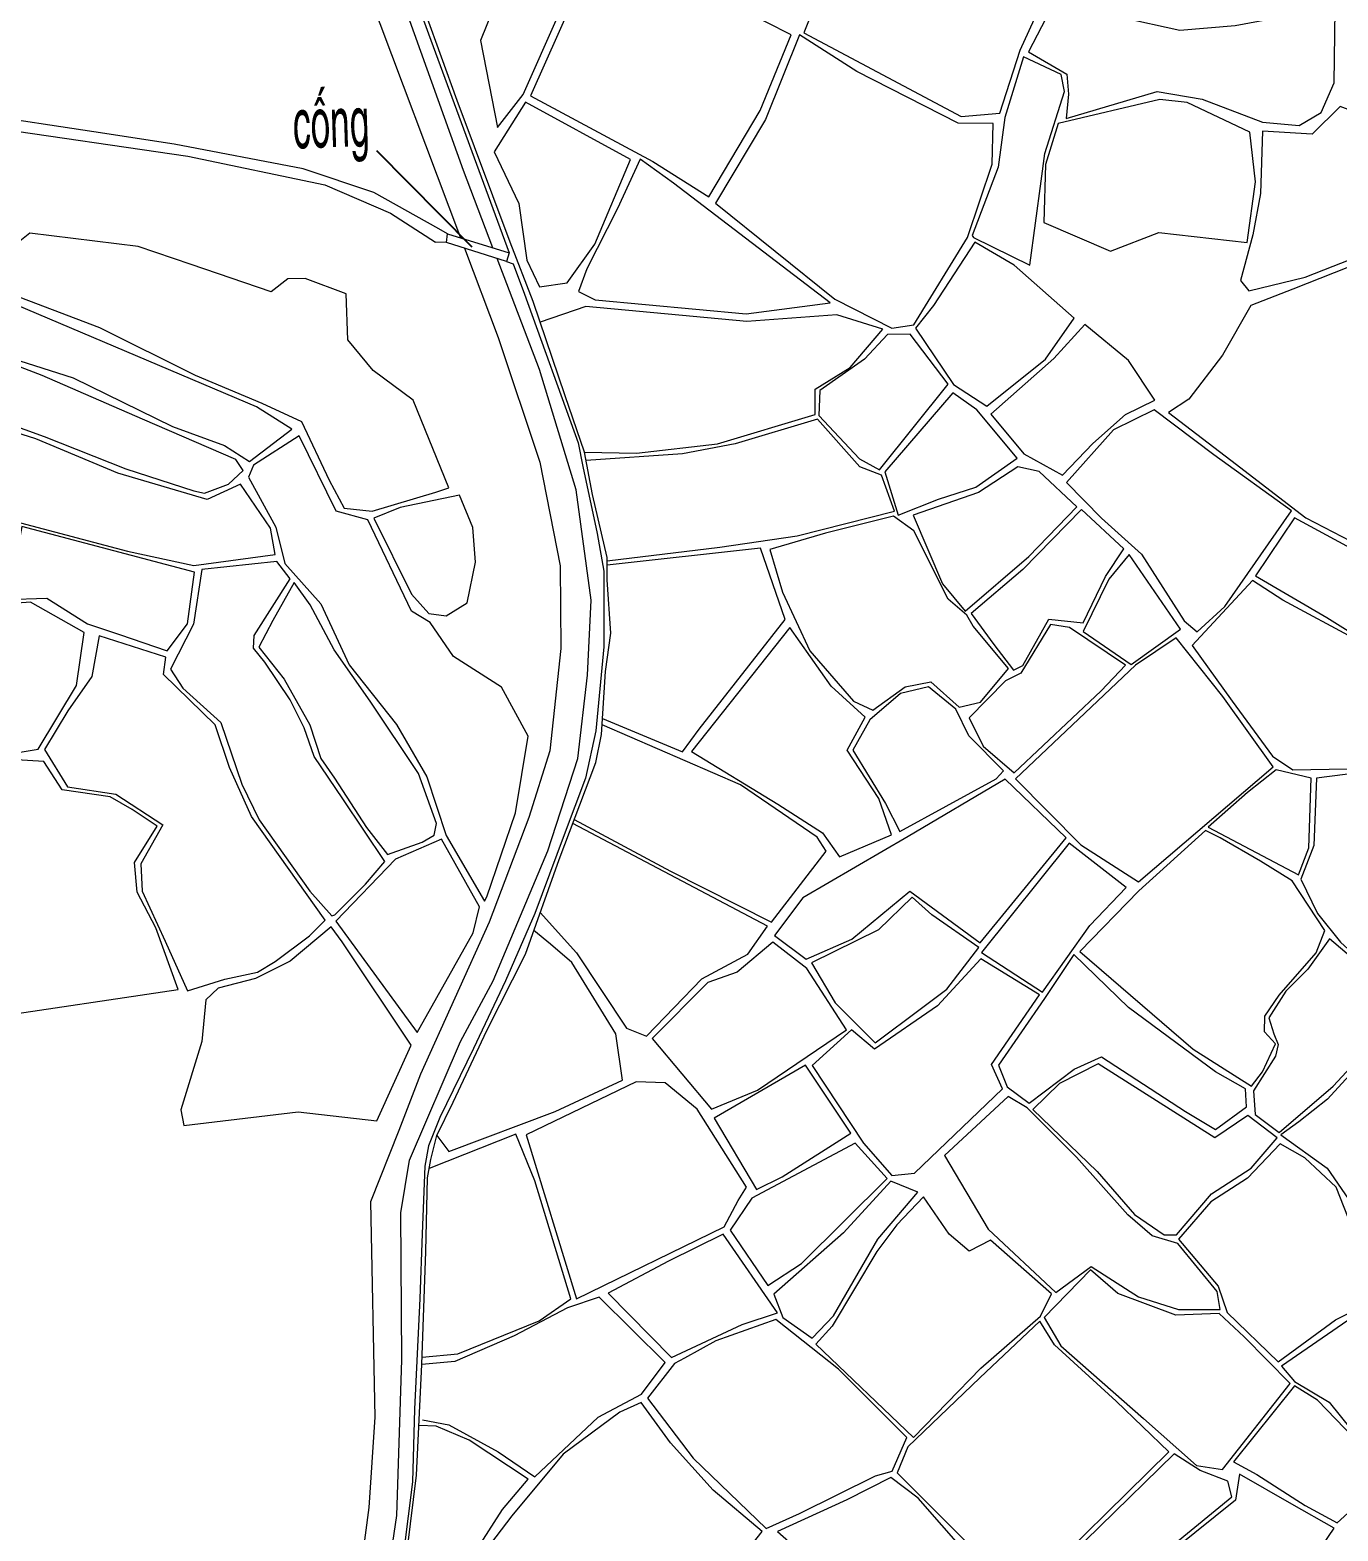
# Model space of a CAD drawing. Header units: metres. Extents: x 0 to 551036, y 0 to 1845929.
# Drawn here: x 547651 to 547804, y 1841757.9 to 1841933.4 of the extents above; entities that cross this region are included whole.
import ezdxf

# ---------------------------------------------------------------- set-up
doc = ezdxf.new("R2010")
doc.units = ezdxf.units.M
doc.header["$MEASUREMENT"] = 0
for name, color, linetype, lineweight in [('BD HH1 KEM TMB$0$ao_ho_song_suoi', 7, 'Continuous', 0), ('BD HH1 KEM TMB$0$caucong', 7, 'Continuous', 0), ('BD HH1 KEM TMB$0$Duong BT', 7, 'Continuous', 0), ('BD HH1 KEM TMB$0$duongdapcao', 7, 'Continuous', 0), ('BD HH1 KEM TMB$0$ghichuthuyetminh', 7, 'Continuous', 0), ('Level 15', 7, 'Continuous', 0)]:
    doc.layers.add(name, color=color, linetype=linetype, lineweight=lineweight)
doc.styles.add('BD HH1 KEM TMB$0$ghichuduongdien', font='', dxfattribs={"height": 6})
doc.styles.add('BD HH1 KEM TMB$0$Standard', font='txt.shx')
doc.styles.get("Standard").update_dxf_attribs({"font": '', "height": 4})
doc.styles.get('BD HH1 KEM TMB$0$ghichuduongdien').set_extended_font_data('.VnArial Narrow')
doc.styles.get('Standard').set_extended_font_data('.VnArial')
doc.dimstyles.get("Standard").update_dxf_attribs({"dimtxt": 0.18, "dimasz": 0.18, "dimexe": 0.18, "dimexo": 0.0625, "dimgap": 0.09, "dimtad": 0, "dimtih": 1, "dimtoh": 1, "dimdec": 4, "dimzin": 0, "dimdsep": 46, "dimtxsty": 'Standard', "dimcen": 0.09, "dimadec": 0, "dimazin": 0, "dimtfac": 1, "dimtdec": 4, "dimtofl": 0, "dimtmove": 0, "dimatfit": 3, "dimfxl": 1, "dimtolj": 1, "dimtzin": 0, "dimarcsym": 0})

msp = doc.modelspace()

# ---------------------------------------------------------------- linework, layer by layer
at = {"layer": 'BD HH1 KEM TMB$0$ao_ho_song_suoi', "flags": 128}
for points in [[(547698.79077, 1841910.16589), (547691.19378, 1841914.43529), (547682.91377, 1841917.18835), (547667.85159, 1841920.06509), (547658.44522, 1841921.51152), (547645.03664, 1841923.54943)], [(547645.87543, 1841922.08149), (547669.44528, 1841918.68856), (547685.46607, 1841915.31713), (547693.14695, 1841912.01561), (547698.42206, 1841908.63538)]]:
    msp.add_lwpolyline(points, dxfattribs=at)
at = {"layer": 'BD HH1 KEM TMB$0$caucong', "flags": 128}
for points in [[(547689.55216, 1841954.98918), (547697.58052, 1841932.97544), (547707.032, 1841907.38329)], [(547694.10556, 1841747.72451), (547696.20252, 1841764.45258), (547696.82562, 1841777.40595), (547697.29294, 1841790.6228), (547697.4607, 1841799.21536), (547697.88009, 1841801.3877), (547698.55112, 1841804.16765), (547700.46834, 1841808.06065), (547704.41063, 1841816.45426), (547708.95205, 1841825.39095), (547712.85839, 1841836.45159), (547717.18413, 1841847.78647), (547717.83119, 1841851.05573), (547718.29851, 1841858.42232), (547718.90963, 1841862.89604), (547718.49023, 1841869.14958), (547718.49023, 1841871.73595), (547716.77672, 1841879.10792), (547715.85405, 1841884.07633), (547713.57735, 1841890.66325), (547709.82678, 1841901.68087), (547707.14267, 1841908.61192), (547700.95963, 1841925.19481), (547695.43563, 1841940.41731)], [(547699.83326, 1841909.6013), (547707.032, 1841907.38329), (547706.72054, 1841906.37203), (547699.68947, 1841908.59579), (547699.83326, 1841909.6013), (547698.79077, 1841910.16589)], [(547699.68947, 1841908.59579), (547698.42206, 1841908.63538)], [(547707.51026, 1841906.08831), (547708.82024, 1841902.5412), (547715.08716, 1841885.1625), (547715.63836, 1841882.39331), (547717.30395, 1841874.54278), (547718.10679, 1841870.14434), (547718.10679, 1841861.30443), (547717.16016, 1841851.46976), (547715.97388, 1841845.96364), (547713.44554, 1841839.32295), (547710.04247, 1841830.13891), (547706.60345, 1841822.26688), (547702.86487, 1841814.35182), (547698.93456, 1841806.27546), (547697.59251, 1841802.96856), (547697.17311, 1841800.58652), (547696.8376, 1841792.67146), (547696.58597, 1841785.12743), (547695.9389, 1841772.16331), (547695.72322, 1841763.70517), (547694.71667, 1841755.65031)], [(547706.72054, 1841906.37203), (547707.51026, 1841906.08831)]]:
    msp.add_lwpolyline(points, dxfattribs=at)
at = {"layer": 'BD HH1 KEM TMB$0$Duong BT', "flags": 128}
for points in [[(547705.13508, 1841907.96775), (547701.66661, 1841917.00553), (547693.7341, 1841939.19134), (547680.43337, 1841974.84671), (547667.55203, 1842011.1312), (547655.53344, 1842043.35063), (547651.6271, 1842056.40616), (547653.29268, 1842063.24042), (547664.64025, 1842067.41303), (547681.26017, 1842072.93528), (547699.10232, 1842076.57018)], [(547406.94033, 1841989.14257), (547410.63222, 1841989.43471), (547430.21186, 1841994.1504), (547457.87978, 1842003.7915), (547513.36503, 1842025.32075), (547534.89221, 1842034.57524), (547562.9915, 1842044.64112), (547614.65073, 1842055.78005), (547641.94512, 1842061.12723), (547647.43317, 1842056.34163), (547656.528, 1842033.08579), (547673.14792, 1841986.38591), (547690.53473, 1841937.84707), (547701.35274, 1841909.13313)], [(547701.80758, 1841907.92588), (547705.75269, 1841897.45449), (547710.60566, 1841882.888), (547713.00218, 1841870.75732), (547713.07408, 1841861.11623), (547711.80392, 1841849.15224), (547709.3355, 1841841.37162), (547704.68623, 1841829.12802), (547696.64338, 1841811.35673), (547694.12, 1841804.75), (547690.81033, 1841796.43541), (547691.30162, 1841771.23845), (547690.59465, 1841760.70476), (547686.72425, 1841731.29217), (547682.07499, 1841706.82111), (547680.9651, 1841701.24508)], [(547683.74423, 1841700.59084), (547689.73189, 1841731.62017), (547693.88987, 1841759.75302), (547694.45306, 1841777.9329), (547694.36918, 1841795.12341), (547695.36374, 1841801.28553), (547701.34307, 1841815.16376), (547705.14157, 1841822.27763), (547711.5403, 1841837.47324), (547715.07518, 1841848.24352), (547716.20155, 1841857.99753), (547716.62094, 1841866.75678), (547714.87148, 1841879.65638), (547710.59367, 1841893.74431), (547705.61305, 1841906.72231)]]:
    msp.add_lwpolyline(points, dxfattribs=at)
at = {"layer": 'BD HH1 KEM TMB$0$duongdapcao', "flags": 128}
for points in [[(547750.65164, 1841956.14525), (547741.50889, 1841933.07223), (547759.90224, 1841923.32359), (547764.44366, 1841923.68386), (547766.80424, 1841931.07196), (547773.53849, 1841945.84815), (547762.26282, 1841951.68228), (547750.65164, 1841956.14525)], [(547709.79084, 1841947.15478), (547706.48363, 1841939.16445), (547703.65572, 1841932.19576), (547705.64484, 1841922.01696), (547708.67645, 1841925.87233), (547716.86059, 1841944.36946), (547709.79084, 1841947.15478)], [(547717.66343, 1841944.05759), (547709.5392, 1841925.74328), (547723.84647, 1841918.03255), (547730.389, 1841913.92447), (547736.3923, 1841924.02799), (547739.99907, 1841932.8679), (547719.55669, 1841943.24565), (547717.66343, 1841944.05759)], [(547771.801, 1841938.6375), (547767.7988, 1841930.86763), (547772.26833, 1841928.27588), (547772.44806, 1841925.93685), (547772.17246, 1841923.06549), (547782.82503, 1841926.21646), (547788.09739, 1841925.34537), (547795.15517, 1841922.62995), (547799.43297, 1841922.25356), (547802.02122, 1841923.78602), (547803.555, 1841927.24886), (547803.63888, 1841935.7984), (547797.43187, 1841934.92194), (547791.96779, 1841933.9218), (547785.49716, 1841933.36259), (547778.72697, 1841934.83053), (547773.10711, 1841937.94923), (547771.801, 1841938.6375)], [(547731.15588, 1841913.16092), (547745.13963, 1841901.93359), (547751.80197, 1841898.5783), (547754.35428, 1841898.94394), (547760.65715, 1841909.16038), (547763.521, 1841917.72068), (547763.65281, 1841922.48477), (547759.56673, 1841922.52779), (547747.69193, 1841928.55549), (547740.98165, 1841932.87328), (547737.0154, 1841922.94182), (547731.15588, 1841913.16092)], [(547761.34016, 1841909.16038), (547767.91863, 1841905.92338), (547769.27266, 1841915.73654), (547769.69206, 1841918.97354), (547771.98074, 1841926.22721), (547771.62126, 1841928.22211), (547767.21165, 1841930.28153), (547764.99486, 1841923.17303), (547764.21599, 1841917.37655), (547761.19636, 1841909.40773), (547761.34016, 1841909.16038)], [(547793.65734, 1841921.4685), (547786.35991, 1841924.93134), (547783.14856, 1841925.29698), (547771.26178, 1841922.5009), (547769.75197, 1841917.6938), (547769.58421, 1841910.93482), (547777.36095, 1841907.55264), (547783.04072, 1841909.73035), (547793.35777, 1841908.58503), (547794.32837, 1841915.68277), (547793.65734, 1841921.4685)], [(547708.94007, 1841924.97435), (547705.27338, 1841919.16712), (547708.14921, 1841913.15555), (547709.08386, 1841906.50948), (547710.56971, 1841903.39616), (547713.82899, 1841903.86396), (547717.04033, 1841908.36995), (547721.22228, 1841918.26914), (547708.94007, 1841924.97435)], [(547804.23801, 1841924.49042), (547800.97873, 1841921.22653), (547795.14319, 1841921.57604), (547794.93948, 1841914.31162), (547794.00484, 1841909.46687), (547792.56692, 1841904.12744), (547793.56148, 1841902.94448), (547800.13995, 1841904.52534), (547807.60513, 1841907.43972), (547811.76311, 1841910.95095), (547808.34806, 1841919.34994), (547805.97549, 1841923.79678), (547804.23801, 1841924.49042)], [(547722.33666, 1841918.30678), (547719.6885, 1841912.54794), (547716.10569, 1841905.48246), (547715.12311, 1841902.83694), (547717.07628, 1841901.85832), (547734.75068, 1841900.23444), (547744.56446, 1841901.53569), (547726.243, 1841915.52146), (547722.33666, 1841918.30678)], [(547682.72205, 1841887.65209), (547685.95736, 1841880.80248), (547687.70683, 1841877.53781), (547690.99007, 1841877.17217), (547698.43129, 1841879.39828), (547699.97705, 1841879.88759), (547695.80709, 1841890.16318), (547691.1099, 1841893.60451), (547688.15019, 1841897.2179), (547687.94648, 1841902.56271), (547683.16541, 1841904.38016), (547681.14034, 1841904.34252), (547679.19915, 1841902.80468), (547669.84071, 1841905.99866), (547663.60974, 1841908.10648), (547650.95607, 1841909.68196), (547645.65974, 1841905.47709), (547648.04429, 1841902.8477), (547659.10426, 1841898.63745), (547670.28407, 1841893.07218), (547678.09675, 1841889.79754), (547682.72205, 1841887.65209)], [(547806.5267, 1841873.12861), (547813.88404, 1841883.75371), (547808.51581, 1841889.65236), (547816.69996, 1841892.42155), (547819.68363, 1841894.55625), (547816.48427, 1841902.06264), (547815.7054, 1841907.75159), (547814.38731, 1841909.56366), (547812.14655, 1841910.41324), (547808.37202, 1841906.93427), (547798.70203, 1841903.13268), (547793.80113, 1841901.21307), (547790.45797, 1841895.4112), (547786.53965, 1841890.25997), (547784.1551, 1841888.70062), (547791.45253, 1841883.11921), (547800.23581, 1841876.38712), (547806.5267, 1841873.12861)], [(547762.92187, 1841889.44803), (547769.75197, 1841894.9434), (547773.10711, 1841899.74513), (547766.10925, 1841905.92338), (547761.50791, 1841908.63343), (547756.65494, 1841901.20231), (547754.55798, 1841898.5783), (547759.00354, 1841891.99139), (547762.92187, 1841889.44803)], [(547676.67082, 1841882.96328), (547681.61965, 1841886.74874), (547677.47365, 1841889.35662), (547646.80179, 1841902.32513), (547644.61725, 1841904.66515), (547641.8253, 1841907.46123), (547640.21962, 1841906.78909), (547635.4026, 1841902.04114), (547639.89609, 1841899.12139), (547648.81118, 1841895.04019), (547656.03671, 1841892.74955), (547667.64789, 1841887.05523), (547673.7111, 1841884.86139), (547676.67082, 1841882.96328)], [(547671.37449, 1841879.27461), (547674.17843, 1841880.31238), (547675.92789, 1841881.94164), (547675.05316, 1841883.19987), (547664.12499, 1841887.9317), (547652.382, 1841893.02378), (547642.52029, 1841896.82), (547634.3002, 1841901.56258), (547629.93852, 1841897.44912), (547628.24896, 1841894.69068), (547652.63931, 1841885.88445), (547662.1838, 1841882.13521), (547670.15226, 1841879.53271), (547671.37449, 1841879.27461)], [(547774.3533, 1841898.9762), (547770.75851, 1841895.01868), (547763.36522, 1841888.5178), (547767.2476, 1841883.87201), (547771.76505, 1841881.36629), (547775.3239, 1841885.08185), (547779.1224, 1841888.47478), (547782.56141, 1841890.13092), (547779.49386, 1841894.77671), (547774.3533, 1841898.9762)], [(547751.27474, 1841897.804), (547748.61459, 1841894.9434), (547743.35421, 1841891.29237), (547743.27033, 1841888.36186), (547748.02744, 1841883.2859), (547750.34009, 1841881.99003), (547758.38044, 1841892.00752), (547753.94687, 1841897.87928), (547751.27474, 1841897.804)], [(547758.94363, 1841890.99663), (547750.97517, 1841881.76957), (547752.53292, 1841876.69361), (547757.25408, 1841878.56483), (547761.61576, 1841879.96825), (547766.44476, 1841883.35581), (547761.7236, 1841889.01249), (547758.94363, 1841890.99663)], [(547787.49826, 1841863.06273), (547790.73357, 1841866.00937), (547798.55824, 1841877.20443), (547789.45143, 1841883.74296), (547782.47754, 1841889.00173), (547777.72043, 1841886.65733), (547772.20841, 1841880.50596), (547776.33044, 1841876.34948), (547780.99169, 1841872.1231), (547786.00043, 1841864.34247), (547787.49826, 1841863.06273)], [(547675.5804, 1841880.33927), (547671.68604, 1841878.5487), (547661.26114, 1841881.62439), (547651.66304, 1841885.63569), (547645.34819, 1841887.61445), (547646.76214, 1841881.46845), (547648.11618, 1841877.01086), (547649.86565, 1841875.81715), (547662.36354, 1841872.49412), (547670.14028, 1841870.82723), (547679.64251, 1841872.10159), (547679.09131, 1841875.17728), (547675.5804, 1841880.33927)], [(547704.4346, 1841832.0639), (547707.76577, 1841841.90932), (547709.23963, 1841850.87291), (547706.12415, 1841856.59411), (547700.51627, 1841860.18062), (547697.78423, 1841864.13815), (547695.59141, 1841865.48241), (547690.4868, 1841876.14515), (547686.78417, 1841877.15066), (547682.44645, 1841885.9852), (547677.10219, 1841882.53849), (547676.51504, 1841881.15121), (547679.71441, 1841875.30095), (547680.76888, 1841871.05306), (547684.99114, 1841866.33737), (547688.30596, 1841859.20737), (547693.85392, 1841852.22255), (547697.3888, 1841846.10344), (547699.6655, 1841839.2423), (547704.13503, 1841831.58534), (547704.4346, 1841832.0639)], [(547760.35758, 1841865.48779), (547767.81078, 1841871.88113), (547773.43064, 1841877.69375), (547769.04499, 1841881.79645), (547766.54062, 1841882.35567), (547761.91532, 1841879.36602), (547754.30635, 1841876.69899), (547757.73338, 1841868.65489), (547760.35758, 1841865.48779)], [(547751.98171, 1841876.56994), (547744.04921, 1841874.60731), (547737.53065, 1841872.67694), (547738.99253, 1841867.69777), (547742.20388, 1841860.83125), (547747.32047, 1841854.97024), (547749.56122, 1841853.91633), (547753.35972, 1841856.64788), (547756.35538, 1841857.21785), (547759.66259, 1841854.26584), (547762.16696, 1841854.84119), (547765.42624, 1841858.76107), (547761.29223, 1841863.73487), (547760.56129, 1841865.01999), (547758.36846, 1841866.87508), (547754.35428, 1841874.87078), (547751.98171, 1841876.56994)], [(547766.01339, 1841858.59438), (547767.11579, 1841859.11596), (547770.17136, 1841864.55218), (547774.17357, 1841864.12739), (547776.78578, 1841869.5206), (547778.94266, 1841872.7791), (547773.99383, 1841877.36575), (547767.11579, 1841870.33253), (547761.07654, 1841865.20818), (547763.71272, 1841861.57866), (547766.01339, 1841858.59438)], [(547798.90574, 1841876.39787), (547794.35233, 1841869.61738), (547802.68027, 1841864.71887), (547809.12693, 1841860.70757), (547814.8786, 1841856.26073), (547820.19889, 1841853.59908), (547823.93747, 1841857.22323), (547821.66077, 1841860.9603), (547808.77943, 1841871.06382), (547798.90574, 1841876.39787)], [(547670.21217, 1841870.03142), (547650.03341, 1841875.3601), (547649.45824, 1841872.43497), (547646.77413, 1841871.63379), (547645.12052, 1841867.68164), (547648.12817, 1841866.85357), (547652.94519, 1841866.99337), (547657.69031, 1841864.0091), (547661.4289, 1841862.74011), (547667.01281, 1841860.83125), (547669.38537, 1841863.98221), (547670.21217, 1841870.03142)], [(547686.64037, 1841829.99373), (547690.23517, 1841833.56411), (547692.46394, 1841836.22576), (547687.55105, 1841843.54933), (547684.21988, 1841848.49086), (547683.05756, 1841851.85153), (547681.42792, 1841855.09929), (547678.44425, 1841859.50849), (547677.10219, 1841861.13236), (547677.21004, 1841862.63794), (547681.39198, 1841869.2625), (547679.8582, 1841871.26815), (547671.06294, 1841870.33791), (547670.11631, 1841863.93919), (547667.40824, 1841858.71268), (547668.85813, 1841856.49195), (547673.30369, 1841852.45377), (547675.73617, 1841845.27), (547677.79718, 1841841.06512), (547683.69264, 1841832.74679), (547686.26891, 1841829.86468), (547686.64037, 1841829.99373)], [(547779.80541, 1841859.25039), (547785.55707, 1841863.38536), (547779.55377, 1841872.10697), (547777.19319, 1841869.20873), (547774.16158, 1841863.1165), (547779.80541, 1841859.25039)], [(547657.29489, 1841862.9767), (547651.02797, 1841866.52557), (547646.83404, 1841866.2352), (547644.13795, 1841867.42354), (547642.62813, 1841868.66564), (547635.37864, 1841869.97765), (547630.32196, 1841867.32675), (547631.77186, 1841859.858), (547632.86228, 1841850.18464), (547635.03114, 1841842.689), (547636.91241, 1841843.04389), (547646.94188, 1841848.51775), (547651.92666, 1841849.33506), (547656.43214, 1841856.77693), (547657.29489, 1841862.9767)], [(547793.96889, 1841869.06355), (547786.91111, 1841861.46574), (547791.62029, 1841854.9541), (547796.31749, 1841848.51237), (547798.71401, 1841846.93151), (547805.0768, 1841847.04981), (547813.80016, 1841848.32417), (547816.72392, 1841849.24903), (547819.24028, 1841853.06137), (547811.5594, 1841857.37916), (547806.23911, 1841862.0841), (547797.51575, 1841866.7514), (547793.96889, 1841869.06355)], [(547692.81143, 1841837.02694), (547696.84958, 1841838.48951), (547698.26354, 1841839.27456), (547698.53914, 1841840.64571), (547696.43019, 1841846.50672), (547690.78637, 1841854.97024), (547686.56848, 1841860.95492), (547683.74057, 1841866.2137), (547681.8593, 1841868.81082), (547679.37889, 1841864.38549), (547677.76124, 1841861.28292), (547680.70897, 1841857.52435), (547683.70463, 1841852.20642), (547684.99114, 1841848.2704), (547686.60443, 1841845.95288), (547690.35499, 1841840.19404), (547692.81143, 1841837.02694)], [(547766.09727, 1841846.57662), (547776.29449, 1841856.1747), (547779.1224, 1841859.18048), (547772.56789, 1841863.55742), (547770.33912, 1841863.92844), (547766.9001, 1841858.23412), (547765.09072, 1841857.3469), (547760.8249, 1841852.99685), (547762.46652, 1841849.6792), (547766.09727, 1841846.57662)], [(547745.66686, 1841836.76347), (547751.75404, 1841839.3122), (547750.2682, 1841843.57084), (547746.57754, 1841849.21677), (547748.66252, 1841853.07751), (547744.68429, 1841856.71778), (547739.87925, 1841863.57355), (547728.35195, 1841849.07696), (547738.44133, 1841842.90946), (547743.68973, 1841839.55954), (547745.66686, 1841836.76347)], [(547780.30868, 1841859.16435), (547766.25304, 1841845.8561), (547773.92193, 1841838.1615), (547780.64419, 1841833.82221), (547796.40136, 1841847.25951), (547790.52987, 1841855.51332), (547785.04182, 1841862.3422), (547780.30868, 1841859.16435)], [(547752.72464, 1841839.71548), (547758.14079, 1841842.66211), (547764.0003, 1841845.86685), (547764.86305, 1841846.81322), (547760.80094, 1841850.89979), (547759.27914, 1841854.01849), (547756.06779, 1841856.62637), (547752.80852, 1841855.85208), (547749.20174, 1841852.76026), (547747.22461, 1841849.24365), (547751.05905, 1841842.97398), (547752.72464, 1841839.71548)], [(547652.57373, 1841847.89938), (547648.77523, 1841848.14135), (547646.84602, 1841847.85099), (547640.55514, 1841844.1677), (547635.53441, 1841841.81254), (547636.61285, 1841837.82813), (547640.06385, 1841830.88095), (547644.34165, 1841821.92812), (547645.7556, 1841817.90607), (547668.31892, 1841821.26136), (547665.69472, 1841828.45051), (547663.52586, 1841832.63925), (547663.19035, 1841836.08595), (547665.86247, 1841840.33384), (547662.93871, 1841842.28572), (547660.33848, 1841843.78592), (547654.71862, 1841844.59248), (547652.57373, 1841847.89938)], [(547796.74886, 1841846.92076), (547793.39372, 1841844.26448), (547788.81635, 1841840.21017), (547799.36108, 1841834.63952), (547800.58331, 1841837.79586), (547800.85891, 1841845.95288), (547796.74886, 1841846.92076)], [(547808.1803, 1841846.80784), (547801.482, 1841845.95288), (547801.17045, 1841838.08623), (547799.64866, 1841834.14483), (547801.60183, 1841830.1174), (547804.27396, 1841826.76749), (547810.91234, 1841820.75592), (547812.27836, 1841818.52981), (547823.1586, 1841823.68642), (547819.0845, 1841827.81064), (547814.85463, 1841834.06955), (547808.7315, 1841841.76414), (547808.1803, 1841846.80784)], [(547753.7192, 1841839.124), (547741.40104, 1841831.94561), (547738.05789, 1841827.54178), (547741.7725, 1841824.77259), (547747.12874, 1841827.1385), (547753.91092, 1841832.74679), (547762.10705, 1841826.70296), (547772.19643, 1841838.97344), (547765.05478, 1841845.82383), (547753.7192, 1841839.124)], [(547788.5048, 1841839.81764), (547780.68014, 1841832.78981), (547773.77814, 1841825.70283), (547787.04292, 1841814.26579), (547793.84906, 1841809.92649), (547795.14319, 1841811.60414), (547796.66498, 1841814.89491), (547795.37086, 1841816.28757), (547795.43077, 1841818.12653), (547797.10834, 1841820.59461), (547801.44606, 1841825.53614), (547802.42863, 1841828.12789), (547798.63014, 1841833.96201), (547794.9275, 1841836.24189), (547790.20634, 1841838.99495), (547788.5048, 1841839.81764)], [(547699.10232, 1841838.82826), (547693.74608, 1841836.48386), (547686.7602, 1841829.25169), (547696.24993, 1841816.21441), (547702.81694, 1841827.85365), (547703.57185, 1841830.90783), (547699.10232, 1841838.82826)], [(547772.51996, 1841838.37121), (547762.28679, 1841825.55227), (547769.41646, 1841820.91723), (547774.95244, 1841828.74087), (547779.19429, 1841833.17696), (547772.51996, 1841838.37121)], [(547754.18652, 1841832.05853), (547750.22027, 1841828.23005), (547742.40758, 1841824.36931), (547745.17557, 1841819.69663), (547749.8488, 1841815.02396), (547755.25298, 1841819.07289), (547758.23665, 1841821.27749), (547761.96325, 1841826.17063), (547756.4752, 1841829.96147), (547754.18652, 1841832.05853)], [(547686.19702, 1841828.55805), (547681.41594, 1841824.55213), (547677.36581, 1841822.54648), (547672.99215, 1841821.4173), (547671.55423, 1841820.04077), (547671.07492, 1841815.16914), (547668.6065, 1841807.18418), (547668.954, 1841805.32909), (547682.36257, 1841806.94222), (547691.56524, 1841805.89906), (547695.57942, 1841814.72284), (547687.50312, 1841826.79975), (547686.19702, 1841828.55805)], [(547802.97983, 1841827.16539), (547800.47546, 1841823.60577), (547797.87523, 1841821.06241), (547795.91008, 1841817.93295), (547796.46128, 1841816.05098), (547797.0005, 1841814.81425), (547796.67696, 1841813.43772), (547794.1007, 1841809.41567), (547794.28044, 1841806.61421), (547797.12032, 1841804.51716), (547803.41121, 1841809.94262), (547805.49619, 1841812.16873), (547807.65306, 1841813.43234), (547811.6313, 1841818.2986), (547810.49295, 1841820.73441), (547804.78921, 1841825.63292), (547802.97983, 1841827.16539)], [(547737.87815, 1841826.76211), (547733.68422, 1841823.26701), (547730.25719, 1841822.05179), (547723.73863, 1841815.50252), (547730.70054, 1841807.25946), (547736.08075, 1841809.46944), (547746.49366, 1841816.52954), (547741.85638, 1841823.70793), (547737.87815, 1841826.76211)], [(547767.8707, 1841807.95848), (547773.10711, 1841811.94289), (547776.31846, 1841813.38395), (547786.14422, 1841806.96372), (547789.65514, 1841804.86129), (547793.27389, 1841807.51756), (547793.15407, 1841809.62), (547789.65514, 1841811.60952), (547779.49386, 1841819.13742), (547773.07116, 1841825.33718), (547769.64413, 1841820.20746), (547764.25194, 1841812.38919), (547765.28245, 1841809.8781), (547767.8707, 1841807.95848)], [(547762.21489, 1841824.83174), (547757.13425, 1841819.3525), (547749.76493, 1841814.27654), (547747.08081, 1841816.51878), (547742.47948, 1841812.36231), (547748.48278, 1841803.27505), (547751.78999, 1841799.48422), (547754.45014, 1841799.77995), (547764.75521, 1841809.64151), (547763.46108, 1841812.46985), (547769.05698, 1841820.60536), (547762.21489, 1841824.83174)], [(547741.67664, 1841812.38919), (547731.00011, 1841806.21093), (547735.96092, 1841797.86034), (547738.9446, 1841799.32828), (547747.00892, 1841804.44725), (547741.67664, 1841812.38919)], [(547785.07777, 1841792.56392), (547789.17583, 1841797.36027), (547793.83708, 1841800.34992), (547796.8567, 1841803.89342), (547793.42967, 1841806.51205), (547789.58324, 1841803.89342), (547775.92303, 1841812.56126), (547771.41756, 1841810.23836), (547768.27811, 1841807.21107), (547775.81519, 1841799.97891), (547780.16489, 1841794.92446), (547783.63985, 1841792.56392), (547785.07777, 1841792.56392)], [(547807.52125, 1841812.78172), (547805.73584, 1841811.66329), (547802.74018, 1841808.43704), (547799.39702, 1841805.78615), (547797.28808, 1841804.25368), (547802.71622, 1841800.36068), (547805.2086, 1841796.73115), (547808.16832, 1841797.80657), (547811.03217, 1841799.54874), (547816.02893, 1841803.9203), (547812.06268, 1841807.93697), (547808.88728, 1841811.82998), (547807.52125, 1841812.78172)], [(547714.89544, 1841785.08441), (547732.18639, 1841793.49416), (547733.82801, 1841796.56984), (547734.78662, 1841798.1507), (547729.02297, 1841807.27022), (547725.29637, 1841810.3459), (547721.86934, 1841810.43194), (547709.03593, 1841804.25368), (547714.89544, 1841785.08441)], [(547765.41425, 1841808.7274), (547757.97303, 1841801.85013), (547763.05367, 1841793.24143), (547770.9742, 1841785.81032), (547775.09623, 1841788.8645), (547780.65617, 1841785.321), (547785.3294, 1841783.81542), (547790.21832, 1841783.85306), (547789.85884, 1841785.95012), (547785.25751, 1841791.54228), (547782.23788, 1841792.46176), (547779.398, 1841794.88682), (547773.39469, 1841801.65655), (547767.64303, 1841807.40464), (547765.41425, 1841808.7274)], [(547747.48822, 1841803.29118), (547735.40972, 1841796.84945), (547732.8694, 1841793.10163), (547737.291, 1841786.62226), (547741.23329, 1841789.19787), (547751.23879, 1841799.13471), (547747.48822, 1841803.29118)], [(547796.97653, 1841777.71244), (547803.69879, 1841782.62171), (547809.96571, 1841785.75655), (547806.16722, 1841792.10687), (547803.77069, 1841798.13457), (547800.11598, 1841801.56514), (547797.22817, 1841803.18902), (547793.39372, 1841799.20461), (547789.10394, 1841796.43541), (547785.34139, 1841792.04235), (547789.9547, 1841786.56848), (547791.03314, 1841783.46591), (547796.97653, 1841777.71244)], [(547751.68215, 1841798.83897), (547746.1222, 1841792.80589), (547737.98599, 1841785.63287), (547739.05244, 1841782.9067), (547742.47948, 1841780.48164), (547744.98385, 1841783.08952), (547750.13639, 1841792.06923), (547754.84557, 1841797.55385), (547751.68215, 1841798.83897)], [(547755.51659, 1841796.99463), (547752.37714, 1841793.71999), (547750.02854, 1841790.62818), (547744.80411, 1841781.8743), (547742.88689, 1841779.77724), (547754.33031, 1841768.87254), (547762.21489, 1841776.97041), (547769.20077, 1841783.04112), (547770.45895, 1841785.64901), (547763.31729, 1841791.94018), (547760.84887, 1841790.65506), (547758.48829, 1841792.64995), (547755.51659, 1841796.99463)], [(547732.06657, 1841792.64458), (547725.65585, 1841789.49361), (547718.61006, 1841785.76192), (547726.00335, 1841778.23402), (547734.28335, 1841782.10014), (547738.41736, 1841783.45516), (547732.06657, 1841792.64458)], [(547775.03632, 1841788.47197), (547769.60818, 1841782.88519), (547771.56135, 1841779.58904), (547781.21936, 1841771.07714), (547787.45033, 1841765.61403), (547790.45797, 1841765.13009), (547798.39048, 1841775.17984), (547793.01028, 1841780.64295), (547790.08651, 1841783.35299), (547785.00587, 1841783.1648), (547778.21172, 1841785.72428), (547775.03632, 1841788.47197)], [(547807.52125, 1841784.18644), (547797.37196, 1841777.21238), (547798.88177, 1841775.41106), (547802.95587, 1841773.00751), (547810.82846, 1841763.23736), (547812.96137, 1841761.16719), (547817.97012, 1841764.60314), (547822.77516, 1841767.67345), (547819.01261, 1841771.41051), (547815.93307, 1841775.54548), (547809.52236, 1841780.98171), (547807.52125, 1841784.18644)], [(547726.37481, 1841777.535), (547723.22338, 1841773.46456), (547728.56763, 1841766.43672), (547737.08729, 1841758.22055), (547740.98165, 1841760.00037), (547749.88475, 1841764.40419), (547751.82594, 1841764.95265), (547753.56342, 1841768.85103), (547745.55902, 1841776.85211), (547738.22564, 1841782.65398), (547731.19183, 1841780.15364), (547727.54911, 1841778.16412), (547726.37481, 1841777.535)], [(547767.15174, 1841750.4238), (547784.20304, 1841767.18414), (547778.01999, 1841773.10967), (547770.83041, 1841779.69659), (547769.11689, 1841782.47115), (547762.08308, 1841775.84122), (547753.6473, 1841767.75948), (547752.40111, 1841764.7537), (547766.73235, 1841750.43455), (547767.15174, 1841750.4238)], [(547798.88177, 1841774.90561), (547791.76408, 1841766.03344), (547794.47216, 1841764.53324), (547800.15193, 1841760.9306), (547803.89051, 1841758.89269), (547805.14869, 1841760.02725), (547810.43304, 1841758.55931), (547811.93087, 1841760.89296), (547806.88617, 1841767.7326), (547801.57786, 1841773.23872), (547798.88177, 1841774.90561)], [(547722.48045, 1841772.95374), (547719.98806, 1841771.8353), (547713.3377, 1841766.92066), (547707.32241, 1841759.72613), (547702.3616, 1841753.17686), (547704.55442, 1841750.75718), (547710.67755, 1841746.31571), (547718.53816, 1841741.77209), (547722.4445, 1841739.87398), (547736.63487, 1841757.87196), (547730.88028, 1841762.70503), (547725.89551, 1841768.23266), (547722.48045, 1841772.95374)], [(547767.41536, 1841749.95062), (547770.72256, 1841746.46627), (547772.72367, 1841745.43925), (547773.56245, 1841745.65971), (547784.87406, 1841756.44074), (547791.54839, 1841761.92536), (547791.09305, 1841763.76969), (547787.85774, 1841765.02793), (547784.83812, 1841766.96905), (547767.41536, 1841749.95062)], [(547751.69413, 1841764.18911), (547746.5416, 1841761.59736), (547738.40538, 1841757.87104), (547740.73001, 1841755.8654), (547745.99039, 1841750.94), (547748.51873, 1841747.41264), (547751.84991, 1841745.82102), (547753.34774, 1841747.38037), (547760.40551, 1841755.44598), (547754.86953, 1841761.79093), (547751.69413, 1841764.18911)], [(547795.04733, 1841744.77787), (547796.77283, 1841746.89644), (547799.33711, 1841752.0638), (547803.555, 1841758.25282), (547798.59419, 1841761.09191), (547792.44709, 1841764.59239), (547791.99175, 1841761.54359), (547784.8501, 1841755.82776), (547783.04072, 1841753.80598), (547795.04733, 1841744.77787)]]:
    msp.add_lwpolyline(points, close=True, dxfattribs=at)
for points in [[(547715.85405, 1841884.07633), (547721.90529, 1841883.96342), (547731.39554, 1841885.02808), (547742.83896, 1841888.4694), (547742.83896, 1841891.44292), (547746.92504, 1841893.95402), (547750.73552, 1841898.46001), (547745.34333, 1841900.13228), (547734.83456, 1841899.34185), (547716.00983, 1841901.10553), (547710.6444, 1841899.27905)], [(547718.49023, 1841871.34342), (547731.67114, 1841872.94041), (547740.73001, 1841874.27931), (547752.11352, 1841877.17755), (547750.57975, 1841881.38242), (547748.06339, 1841882.35567), (547743.10258, 1841887.93707), (547733.45655, 1841885.03883), (547727.32144, 1841883.86663), (547716.03842, 1841883.08354)], [(547701.21447, 1841879.05009), (547694.26133, 1841877.58621), (547691.19378, 1841876.35486), (547695.61537, 1841867.46118), (547697.62846, 1841865.20281), (547699.64154, 1841864.91782), (547702.09798, 1841866.43416), (547703.08056, 1841871.18749), (547702.79297, 1841875.24718), (547701.21447, 1841879.05009)], [(547717.94971, 1841852.92399), (547727.28549, 1841849.03932), (547729.25064, 1841851.67409), (547739.31905, 1841864.50806), (547736.42825, 1841872.83287), (547718.49023, 1841870.84873)], [(547669.39735, 1841821.09467), (547673.75903, 1841822.4497), (547677.5815, 1841823.27777), (547679.66648, 1841824.52525), (547683.66868, 1841827.5149), (547685.51401, 1841829.35924), (547676.88163, 1841841.45392), (547674.31024, 1841847.18961), (547672.62068, 1841852.17953), (547666.58143, 1841858.07281), (547666.84505, 1841860.08383), (547659.05633, 1841862.57879), (547658.21755, 1841857.84697), (547655.41361, 1841853.84105), (547652.68157, 1841849.31893), (547655.36568, 1841844.93124), (547660.99752, 1841844.07628), (547666.50954, 1841840.50591), (547663.93327, 1841835.9569), (547664.08904, 1841832.73604), (547666.78514, 1841826.88578), (547669.39735, 1841821.09467)], [(547714.63342, 1841841.10276), (547725.89551, 1841835.06969), (547737.72237, 1841829.10114), (547744.1211, 1841837.41947), (547743.05465, 1841839.06485), (547734.09163, 1841845.15708), (547717.90311, 1841852.18942)], [(547710.66365, 1841830.23727), (547714.90742, 1841825.53076), (547720.76693, 1841816.72311), (547723.07958, 1841815.77137), (547729.57418, 1841822.47658), (547734.9424, 1841825.36945), (547737.23108, 1841828.66022), (547714.45659, 1841840.63942)], [(547698.55112, 1841804.16765), (547699.98904, 1841802.30718), (547712.42702, 1841806.98523), (547720.28763, 1841810.64164), (547719.49677, 1841816.06711), (547714.3682, 1841824.41233), (547711.87582, 1841826.56316), (547709.92877, 1841828.15649)], [(547696.85573, 1841778.25756), (547701.00756, 1841778.63192), (547710.54574, 1841782.49804), (547714.22441, 1841785.10054), (547710.04247, 1841798.88198), (547707.78973, 1841804.32896), (547697.67039, 1841800.30153)], [(547696.89751, 1841770.94271), (547699.96507, 1841770.34048), (547705.7407, 1841767.17876), (547710.04247, 1841764.26438), (547717.44774, 1841771.23845), (547722.50442, 1841773.92161), (547725.27241, 1841777.6533), (547717.56757, 1841785.26186), (547713.86493, 1841784.02513), (547707.61, 1841780.75049), (547700.68403, 1841777.77159), (547696.82562, 1841777.40595)], [(547695.11749, 1841755.79695), (547702.07402, 1841753.93503), (547706.23199, 1841760.44666), (547709.2636, 1841764.01166), (547702.33763, 1841768.5768), (547698.47922, 1841770.1953), (547696.48338, 1841770.2913)]]:
    msp.add_lwpolyline(points, dxfattribs=at)

# ---------------------------------------------------------------- texts
at = {"layer": 'BD HH1 KEM TMB$0$ghichuthuyetminh', "linetype": 'ByBlock', "style": 'BD HH1 KEM TMB$0$ghichuduongdien', "width": 0.6}
msp.add_text('cèng', height=6, rotation=1.8202087, dxfattribs=at).set_placement((547681.82151, 1841919.59104))

# ---------------------------------------------------------------- leaders
at = {"layer": 'Level 15'}
msp.add_leader([(547702.68729, 1841908.01478), (547691.55151, 1841919.30736)], dimstyle='Standard', override={"dimtxsty": 'BD HH1 KEM TMB$0$Standard'}, dxfattribs=at)

doc.saveas('drawing.dxf')
